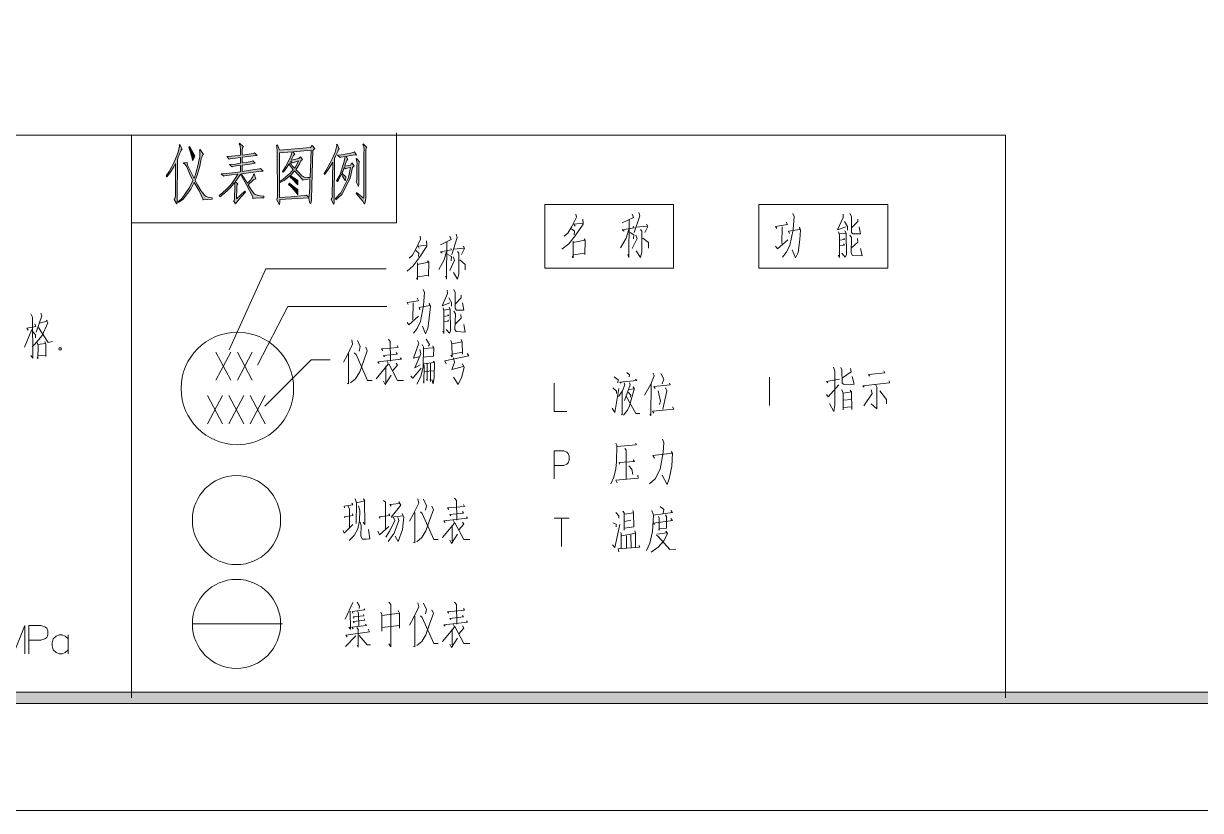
# Model space of a CAD drawing. Header units: millimetres. Extents: x 0 to 829, y 0 to 586.
# Drawn here: x 250 to 353.1, y 0 to 68.9 of the extents above; entities that cross this region are included whole.
import ezdxf

# ---------------------------------------------------------------- set-up
doc = ezdxf.new("R2010")
doc.units = ezdxf.units.MM

msp = doc.modelspace()

# ---------------------------------------------------------------- hatches: boundary and pattern name
h = msp.add_hatch(color=0)
h.dxf.hatch_style = 2
h.paths.add_polyline_path([(263.489722, 53.410556), (263.479139, 53.241222), (263.443861, 53.11775), (263.415639, 53.160083), (263.235722, 53.523444), (263.281583, 53.601056), (263.327444, 53.81625), (263.327444, 53.950306), (263.345083, 56.677278), (263.200444, 56.398583), (262.822972, 55.809444), (262.586611, 55.506056), (262.533694, 55.597778), (262.79475, 55.978778), (263.228667, 56.797222), (263.398, 57.231139), (263.570861, 57.665056), (263.704917, 58.201278), (263.669639, 58.303583), (263.722556, 58.345917), (263.923639, 57.919056), (263.902472, 57.940222), (263.831917, 57.837917), (263.779, 57.714444), (263.722556, 57.580389), (263.5885, 57.241722), (263.507361, 57.040639)])
h = msp.add_hatch(color=0)
h.dxf.hatch_style = 2
h.paths.add_polyline_path([(265.726333, 53.49875), (265.772194, 53.534028), (265.401778, 54.288972), (264.9855, 55.008639), (264.689167, 54.423028), (264.004778, 53.544611), (263.616722, 53.251806), (263.560278, 53.318833), (263.930694, 53.646917), (264.579806, 54.581778), (264.8585, 55.192083), (264.777361, 55.361417), (264.576278, 55.809444), (264.452806, 56.091667), (264.332861, 56.373889), (264.12825, 56.666694), (264.047111, 56.677278), (264.06475, 56.769), (264.389306, 56.723139), (264.371667, 56.691389), (264.403417, 56.532639), (264.452806, 56.409167), (264.502194, 56.285694), (264.759722, 55.767111), (264.967861, 55.372), (265.1125, 55.823556), (265.324167, 56.592611), (265.391194, 56.913639), (265.458222, 57.238194), (265.482917, 57.714444), (265.437056, 57.873194), (265.489972, 57.919056), (265.77925, 57.4675), (265.726333, 57.432222), (265.602861, 57.079444), (265.535833, 56.758417), (265.468806, 56.437389), (265.2395, 55.654222), (265.077222, 55.192083), (265.281833, 54.796972), (265.557, 54.310139), (265.627556, 54.221944), (265.694583, 54.130222), (265.828639, 53.960889), (265.895667, 53.883278), (265.962694, 53.805667), (266.283722, 53.703361), (266.537722, 53.678667), (266.537722, 53.565778)])
h = msp.add_hatch(color=0)
h.dxf.hatch_style = 2
h.paths.add_polyline_path([(264.590389, 58.166), (264.742083, 57.883778), (264.967861, 57.478083), (265.038417, 57.354611), (264.996083, 57.241722), (264.897306, 57.040639), (264.840861, 56.948917), (264.795, 57.153528), (264.632722, 57.728556), (264.516306, 58.098972)])
h = msp.add_hatch(color=0)
h.dxf.hatch_style = 2
h.paths.add_polyline_path([(270.125472, 53.611639), (270.100778, 53.749222), (269.550444, 54.818139), (269.024806, 55.753), (268.908389, 55.5625), (268.682611, 55.223833), (268.576778, 55.079194), (268.791972, 54.899278), (268.746111, 54.828722), (268.70025, 54.638222), (268.70025, 54.51475), (268.682611, 53.590472), (269.423444, 54.267806), (269.458722, 54.176083), (269.08125, 53.759806), (268.647333, 53.241222), (268.594417, 53.138917), (268.4145, 53.410556), (268.467417, 53.442306), (268.520333, 53.590472), (268.520333, 53.703361), (268.537972, 54.560611), (268.537972, 54.70525), (268.530917, 54.931028), (268.520333, 55.008639), (268.421556, 54.885167), (268.174611, 54.602944), (268.026444, 54.447722), (267.87475, 54.288972), (267.476111, 53.950306), (267.222111, 53.770389), (267.169194, 53.862111), (267.412611, 54.052611), (267.857111, 54.475944), (268.061722, 54.70525), (268.262806, 54.938083), (268.629694, 55.460194), (268.791972, 55.753), (268.259278, 55.685972), (267.645444, 55.597778), (267.564306, 55.573083), (267.349111, 55.777694), (267.500806, 55.777694), (268.340417, 55.865889), (269.024806, 55.957611), (269.024806, 56.497361), (268.693194, 56.465611), (268.312194, 56.409167), (268.269861, 56.384472), (268.068778, 56.589083), (268.1605, 56.5785), (268.63675, 56.634944), (269.024806, 56.701972), (269.024806, 57.195861), (268.601472, 57.153528), (268.114639, 57.082972), (268.051139, 57.061806), (267.835944, 57.287583), (267.945306, 57.287583), (268.537972, 57.344028), (269.024806, 57.400472), (269.024806, 57.806167), (269.035389, 58.00725), (268.982472, 58.303583), (268.918972, 58.391778), (268.95425, 58.458806), (269.296444, 58.144833), (269.232944, 58.098972), (269.180028, 57.894361), (269.187083, 57.739139), (269.187083, 57.421639), (269.603361, 57.4675), (270.143111, 57.559222), (270.270111, 57.601556), (270.485306, 57.375778), (270.35125, 57.375778), (269.702139, 57.298167), (269.187083, 57.220556), (269.187083, 56.723139), (269.585722, 56.779583), (270.054917, 56.871306), (270.125472, 56.903056), (270.305389, 56.701972), (270.217194, 56.677278), (269.656278, 56.589083), (269.187083, 56.522056), (269.187083, 55.978778), (269.910278, 56.081083), (270.711083, 56.215139), (270.792222, 56.250417), (271.010944, 56.003472), (270.873361, 56.003472), (269.9385, 55.890583), (269.134167, 55.777694), (269.250583, 55.583667), (269.504583, 55.167389), (269.638639, 54.941611), (269.737417, 55.033333), (269.924389, 55.241472), (270.009056, 55.361417), (270.093722, 55.477833), (270.171333, 55.675389), (270.16075, 55.753), (270.217194, 55.777694), (270.379472, 55.304972), (270.333611, 55.326139), (270.199556, 55.269694), (270.107833, 55.192083), (270.019639, 55.110944), (269.818556, 54.920444), (269.712722, 54.807556), (269.9385, 54.437139), (270.238361, 54.017333), (270.315972, 53.975), (270.393583, 53.929139), (270.767528, 53.848), (271.063861, 53.81625), (271.063861, 53.678667), (270.831028, 53.678667), (270.361833, 53.646917)])
h = msp.add_hatch(color=0)
h.paths.add_polyline_path([(275.321889, 58.257722), (275.537083, 58.00725), (275.374806, 57.806167), (275.321889, 55.767111), (275.251333, 53.590472), (275.24075, 53.456417), (275.226639, 53.318833), (275.180778, 53.188306), (275.149028, 53.195361), (275.117278, 53.202417), (275.05025, 53.431722), (275.014972, 53.6575), (272.471444, 53.523444), (272.4785, 53.30825), (272.453806, 53.093056), (272.415, 53.093056), (272.217444, 53.523444), (272.245667, 53.601056), (272.273889, 53.770389), (272.273889, 53.862111), (272.252722, 57.534528), (272.252722, 57.749722), (272.228028, 58.109556), (272.199806, 58.257722), (272.273889, 58.303583), (272.453806, 57.852028), (275.17725, 58.077806)])
h.paths.add_polyline_path([(272.453806, 53.703361), (273.427472, 53.770389), (274.598694, 53.872694), (274.79625, 53.904444), (275.032611, 53.724528), (275.057306, 53.805667), (275.096111, 54.617056), (275.103167, 55.347306), (274.454056, 55.21325), (274.482278, 55.234417), (274.140083, 55.640111), (273.769667, 56.024639), (273.498028, 55.710667), (272.866556, 55.202667), (272.506722, 55.008639), (272.471444, 55.100361), (272.778361, 55.304972), (273.371028, 55.834139), (273.660306, 56.158694), (273.596806, 56.215139), (273.39925, 56.440917), (273.265194, 56.61025), (273.191111, 56.476194), (272.947694, 56.126944), (272.778361, 55.91175), (272.704278, 55.978778), (272.975917, 56.373889), (273.409833, 57.241722), (273.572111, 57.714444), (272.436167, 57.62625)])
h.paths.add_polyline_path([(274.274139, 57.266417), (274.471694, 57.015944), (274.327056, 56.903056), (274.210639, 56.656111), (273.984861, 56.285694), (273.879028, 56.158694), (274.101278, 55.91175), (274.418778, 55.608361), (274.5105, 55.551917), (274.598694, 55.495472), (274.905611, 55.449611), (275.120806, 55.460194), (275.212528, 57.852028), (273.642667, 57.714444), (273.787306, 57.4675), (273.752028, 57.456917), (273.685, 57.382833), (273.65325, 57.322861), (273.6215, 57.259361), (273.52625, 57.082972), (273.46275, 56.970083), (274.147139, 57.107667)])
h.paths.add_polyline_path([(273.46275, 56.656111), (273.46275, 56.620833), (273.508611, 56.543222), (273.554472, 56.497361), (273.596806, 56.4515), (273.695583, 56.342139), (273.752028, 56.271583), (273.840222, 56.398583), (274.020139, 56.712556), (274.111861, 56.903056), (273.879028, 56.836028), (273.579167, 56.747833), (273.515667, 56.723139), (273.427472, 56.881889), (273.318111, 56.656111)])
h = msp.add_hatch(color=0)
h.dxf.hatch_style = 2
h.paths.add_polyline_path([(276.979944, 53.565778), (277.032861, 53.646917), (277.078722, 53.81625), (277.068139, 53.904444), (277.106944, 56.790167), (276.951722, 56.507944), (276.602472, 55.968194), (276.401389, 55.710667), (276.348472, 55.798861), (276.521333, 56.035222), (276.898806, 56.740778), (277.106944, 57.209972), (277.315083, 57.675639), (277.484417, 58.247139), (277.449139, 58.345917), (277.502056, 58.370611), (277.681972, 57.940222), (277.664333, 57.950806), (277.597306, 57.852028), (277.547917, 57.739139), (277.498528, 57.62625), (277.357417, 57.322861), (277.269222, 57.128833), (277.230417, 53.410556), (277.241, 53.251806), (277.205722, 53.128333), (277.159861, 53.160083)])
h = msp.add_hatch(color=0)
h.dxf.hatch_style = 2
h.paths.add_polyline_path([(280.010306, 53.929139), (280.010306, 53.678667), (279.946806, 53.272972), (279.883306, 53.11775), (279.738667, 53.364694), (279.378833, 53.826833), (279.163639, 54.042028), (279.198917, 54.130222), (279.81275, 53.636333), (279.830389, 53.780972), (279.848028, 54.073778), (279.848028, 54.221944), (279.848028, 57.62625), (279.855083, 57.894361), (279.802167, 58.257722), (279.738667, 58.345917), (279.791583, 58.412944), (280.0985, 58.077806), (280.045583, 58.042528), (279.999722, 57.806167), (280.010306, 57.601556)])
h = msp.add_hatch(color=0)
h.dxf.hatch_style = 2
h.paths.add_polyline_path([(278.260528, 55.506056), (278.249944, 55.417861), (278.22525, 55.234417), (278.207611, 55.146222), (278.133528, 55.280278), (277.97125, 55.573083), (277.883056, 55.731833), (277.801917, 55.5625), (277.618472, 55.248528), (277.519694, 55.100361), (277.449139, 55.167389), (277.720778, 55.664806), (278.09825, 56.723139), (278.207611, 57.287583), (278.024167, 57.266417), (277.808972, 57.220556), (277.773694, 57.195861), (277.537333, 57.421639), (277.657278, 57.421639), (278.055917, 57.4675), (278.341667, 57.513361), (278.623889, 57.559222), (278.962556, 57.658), (279.019, 57.714444), (279.198917, 57.421639), (279.089556, 57.432222), (278.638, 57.365194), (278.295806, 57.287583), (278.440444, 57.040639), (278.405167, 57.026528), (278.341667, 56.948917), (278.313444, 56.881889), (278.28875, 56.814861), (278.214667, 56.599667), (278.168806, 56.4515), (278.673278, 56.543222), (278.782639, 56.723139), (278.980194, 56.476194), (278.856722, 56.317444), (278.648583, 55.382583), (277.918333, 53.975), (277.396222, 53.49875), (277.357417, 53.611639), (277.826611, 54.098472), (278.486306, 55.449611), (278.673278, 56.317444), (278.503944, 56.285694), (278.28875, 56.22925), (278.242889, 56.204556), (278.133528, 56.342139), (278.09825, 56.22925), (277.988889, 55.968194), (277.918333, 55.823556), (278.03475, 55.72125), (278.207611, 55.5625)])
h = msp.add_hatch(color=0)
h.dxf.hatch_style = 2
h.paths.add_polyline_path([(279.163639, 55.079194), (279.198917, 55.135639), (279.234194, 55.304972), (279.234194, 55.417861), (279.234194, 56.476194), (279.244778, 56.677278), (279.205972, 56.984194), (279.163639, 57.082972), (279.198917, 57.128833), (279.467028, 56.814861), (279.424694, 56.769), (279.385889, 56.5785), (279.396472, 56.430333), (279.396472, 54.941611), (279.396472, 54.796972), (279.36825, 54.684083), (279.343556, 54.715833)])
h = msp.add_hatch(color=0)
h.dxf.hatch_style = 2
h.paths.add_polyline_path([(274.058944, 54.401861), (274.066, 54.278389), (274.066, 54.042028), (274.058944, 53.929139), (273.903722, 54.130222), (273.498028, 54.592361), (273.247556, 54.853417), (273.318111, 54.941611), (273.554472, 54.761694), (273.921361, 54.493583)])
h = msp.add_hatch(color=0)
h.dxf.hatch_style = 2
h.paths.add_polyline_path([(273.445111, 55.597778), (273.635611, 55.460194), (273.939, 55.269694), (274.058944, 55.21325), (274.066, 55.100361), (274.066, 54.899278), (274.058944, 54.807556), (273.939, 54.931028), (273.607389, 55.269694), (273.392194, 55.484889)])
h = msp.add_hatch(color=0)
h.dxf.hatch_style = 2
h.paths.add_polyline_path([(24.154694, 9.36625), (25.142472, 10.3505), (818.80075, 10.3505), (819.788528, 9.36625)])

# ---------------------------------------------------------------- linework, layer by layer
at = {"color": 0, "lineweight": 0}
for points in [[(0, 0), (0, 585.632278), (829.154778, 585.632278), (829.154778, 0)], [(263.489722, 53.410556), (263.479139, 53.241222), (263.443861, 53.11775), (263.415639, 53.160083), (263.235722, 53.523444), (263.281583, 53.601056), (263.327444, 53.81625), (263.327444, 53.950306), (263.345083, 56.677278), (263.200444, 56.398583), (262.822972, 55.809444), (262.586611, 55.506056), (262.533694, 55.597778), (262.79475, 55.978778), (263.228667, 56.797222), (263.398, 57.231139), (263.570861, 57.665056), (263.704917, 58.201278), (263.669639, 58.303583), (263.722556, 58.345917), (263.923639, 57.919056), (263.902472, 57.940222), (263.831917, 57.837917), (263.779, 57.714444), (263.722556, 57.580389), (263.5885, 57.241722), (263.507361, 57.040639)], [(265.726333, 53.49875), (265.772194, 53.534028), (265.401778, 54.288972), (264.9855, 55.008639), (264.689167, 54.423028), (264.004778, 53.544611), (263.616722, 53.251806), (263.560278, 53.318833), (263.930694, 53.646917), (264.579806, 54.581778), (264.8585, 55.192083), (264.777361, 55.361417), (264.576278, 55.809444), (264.452806, 56.091667), (264.332861, 56.373889), (264.12825, 56.666694), (264.047111, 56.677278), (264.06475, 56.769), (264.389306, 56.723139), (264.371667, 56.691389), (264.403417, 56.532639), (264.452806, 56.409167), (264.502194, 56.285694), (264.759722, 55.767111), (264.967861, 55.372), (265.1125, 55.823556), (265.324167, 56.592611), (265.391194, 56.913639), (265.458222, 57.238194), (265.482917, 57.714444), (265.437056, 57.873194), (265.489972, 57.919056), (265.77925, 57.4675), (265.726333, 57.432222), (265.602861, 57.079444), (265.535833, 56.758417), (265.468806, 56.437389), (265.2395, 55.654222), (265.077222, 55.192083), (265.281833, 54.796972), (265.557, 54.310139), (265.627556, 54.221944), (265.694583, 54.130222), (265.828639, 53.960889), (265.895667, 53.883278), (265.962694, 53.805667), (266.283722, 53.703361), (266.537722, 53.678667), (266.537722, 53.565778)], [(264.590389, 58.166), (264.742083, 57.883778), (264.967861, 57.478083), (265.038417, 57.354611), (264.996083, 57.241722), (264.897306, 57.040639), (264.840861, 56.948917), (264.795, 57.153528), (264.632722, 57.728556), (264.516306, 58.098972)], [(270.125472, 53.611639), (270.100778, 53.749222), (269.550444, 54.818139), (269.024806, 55.753), (268.908389, 55.5625), (268.682611, 55.223833), (268.576778, 55.079194), (268.791972, 54.899278), (268.746111, 54.828722), (268.70025, 54.638222), (268.70025, 54.51475), (268.682611, 53.590472), (269.423444, 54.267806), (269.458722, 54.176083), (269.08125, 53.759806), (268.647333, 53.241222), (268.594417, 53.138917), (268.4145, 53.410556), (268.467417, 53.442306), (268.520333, 53.590472), (268.520333, 53.703361), (268.537972, 54.560611), (268.537972, 54.70525), (268.530917, 54.931028), (268.520333, 55.008639), (268.421556, 54.885167), (268.174611, 54.602944), (268.026444, 54.447722), (267.87475, 54.288972), (267.476111, 53.950306), (267.222111, 53.770389), (267.169194, 53.862111), (267.412611, 54.052611), (267.857111, 54.475944), (268.061722, 54.70525), (268.262806, 54.938083), (268.629694, 55.460194), (268.791972, 55.753), (268.259278, 55.685972), (267.645444, 55.597778), (267.564306, 55.573083), (267.349111, 55.777694), (267.500806, 55.777694), (268.340417, 55.865889), (269.024806, 55.957611), (269.024806, 56.497361), (268.693194, 56.465611), (268.312194, 56.409167), (268.269861, 56.384472), (268.068778, 56.589083), (268.1605, 56.5785), (268.63675, 56.634944), (269.024806, 56.701972), (269.024806, 57.195861), (268.601472, 57.153528), (268.114639, 57.082972), (268.051139, 57.061806), (267.835944, 57.287583), (267.945306, 57.287583), (268.537972, 57.344028), (269.024806, 57.400472), (269.024806, 57.806167), (269.035389, 58.00725), (268.982472, 58.303583), (268.918972, 58.391778), (268.95425, 58.458806), (269.296444, 58.144833), (269.232944, 58.098972), (269.180028, 57.894361), (269.187083, 57.739139), (269.187083, 57.421639), (269.603361, 57.4675), (270.143111, 57.559222), (270.270111, 57.601556), (270.485306, 57.375778), (270.35125, 57.375778), (269.702139, 57.298167), (269.187083, 57.220556), (269.187083, 56.723139), (269.585722, 56.779583), (270.054917, 56.871306), (270.125472, 56.903056), (270.305389, 56.701972), (270.217194, 56.677278), (269.656278, 56.589083), (269.187083, 56.522056), (269.187083, 55.978778), (269.910278, 56.081083), (270.711083, 56.215139), (270.792222, 56.250417), (271.010944, 56.003472), (270.873361, 56.003472), (269.9385, 55.890583), (269.134167, 55.777694), (269.250583, 55.583667), (269.504583, 55.167389), (269.638639, 54.941611), (269.737417, 55.033333), (269.924389, 55.241472), (270.009056, 55.361417), (270.093722, 55.477833), (270.171333, 55.675389), (270.16075, 55.753), (270.217194, 55.777694), (270.379472, 55.304972), (270.333611, 55.326139), (270.199556, 55.269694), (270.107833, 55.192083), (270.019639, 55.110944), (269.818556, 54.920444), (269.712722, 54.807556), (269.9385, 54.437139), (270.238361, 54.017333), (270.315972, 53.975), (270.393583, 53.929139), (270.767528, 53.848), (271.063861, 53.81625), (271.063861, 53.678667), (270.831028, 53.678667), (270.361833, 53.646917)], [(275.321889, 58.257722), (275.537083, 58.00725), (275.374806, 57.806167), (275.321889, 55.767111), (275.251333, 53.590472), (275.24075, 53.456417), (275.226639, 53.318833), (275.180778, 53.188306), (275.149028, 53.195361), (275.117278, 53.202417), (275.05025, 53.431722), (275.014972, 53.6575), (272.471444, 53.523444), (272.4785, 53.30825), (272.453806, 53.093056), (272.415, 53.093056), (272.217444, 53.523444), (272.245667, 53.601056), (272.273889, 53.770389), (272.273889, 53.862111), (272.252722, 57.534528), (272.252722, 57.749722), (272.228028, 58.109556), (272.199806, 58.257722), (272.273889, 58.303583), (272.453806, 57.852028), (275.17725, 58.077806)], [(274.274139, 57.266417), (274.471694, 57.015944), (274.327056, 56.903056), (274.210639, 56.656111), (273.984861, 56.285694), (273.879028, 56.158694), (274.101278, 55.91175), (274.418778, 55.608361), (274.5105, 55.551917), (274.598694, 55.495472), (274.905611, 55.449611), (275.120806, 55.460194), (275.212528, 57.852028), (273.642667, 57.714444), (273.787306, 57.4675), (273.752028, 57.456917), (273.685, 57.382833), (273.65325, 57.322861), (273.6215, 57.259361), (273.52625, 57.082972), (273.46275, 56.970083), (274.147139, 57.107667)], [(276.979944, 53.565778), (277.032861, 53.646917), (277.078722, 53.81625), (277.068139, 53.904444), (277.106944, 56.790167), (276.951722, 56.507944), (276.602472, 55.968194), (276.401389, 55.710667), (276.348472, 55.798861), (276.521333, 56.035222), (276.898806, 56.740778), (277.106944, 57.209972), (277.315083, 57.675639), (277.484417, 58.247139), (277.449139, 58.345917), (277.502056, 58.370611), (277.681972, 57.940222), (277.664333, 57.950806), (277.597306, 57.852028), (277.547917, 57.739139), (277.498528, 57.62625), (277.357417, 57.322861), (277.269222, 57.128833), (277.230417, 53.410556), (277.241, 53.251806), (277.205722, 53.128333), (277.159861, 53.160083)], [(280.010306, 53.929139), (280.010306, 53.678667), (279.946806, 53.272972), (279.883306, 53.11775), (279.738667, 53.364694), (279.378833, 53.826833), (279.163639, 54.042028), (279.198917, 54.130222), (279.81275, 53.636333), (279.830389, 53.780972), (279.848028, 54.073778), (279.848028, 54.221944), (279.848028, 57.62625), (279.855083, 57.894361), (279.802167, 58.257722), (279.738667, 58.345917), (279.791583, 58.412944), (280.0985, 58.077806), (280.045583, 58.042528), (279.999722, 57.806167), (280.010306, 57.601556)], [(272.453806, 53.703361), (273.427472, 53.770389), (274.598694, 53.872694), (274.79625, 53.904444), (275.032611, 53.724528), (275.057306, 53.805667), (275.096111, 54.617056), (275.103167, 55.347306), (274.454056, 55.21325), (274.482278, 55.234417), (274.140083, 55.640111), (273.769667, 56.024639), (273.498028, 55.710667), (272.866556, 55.202667), (272.506722, 55.008639), (272.471444, 55.100361), (272.778361, 55.304972), (273.371028, 55.834139), (273.660306, 56.158694), (273.596806, 56.215139), (273.39925, 56.440917), (273.265194, 56.61025), (273.191111, 56.476194), (272.947694, 56.126944), (272.778361, 55.91175), (272.704278, 55.978778), (272.975917, 56.373889), (273.409833, 57.241722), (273.572111, 57.714444), (272.436167, 57.62625)], [(273.46275, 56.656111), (273.46275, 56.620833), (273.508611, 56.543222), (273.554472, 56.497361), (273.596806, 56.4515), (273.695583, 56.342139), (273.752028, 56.271583), (273.840222, 56.398583), (274.020139, 56.712556), (274.111861, 56.903056), (273.879028, 56.836028), (273.579167, 56.747833), (273.515667, 56.723139), (273.427472, 56.881889), (273.318111, 56.656111)], [(278.260528, 55.506056), (278.249944, 55.417861), (278.22525, 55.234417), (278.207611, 55.146222), (278.133528, 55.280278), (277.97125, 55.573083), (277.883056, 55.731833), (277.801917, 55.5625), (277.618472, 55.248528), (277.519694, 55.100361), (277.449139, 55.167389), (277.720778, 55.664806), (278.09825, 56.723139), (278.207611, 57.287583), (278.024167, 57.266417), (277.808972, 57.220556), (277.773694, 57.195861), (277.537333, 57.421639), (277.657278, 57.421639), (278.055917, 57.4675), (278.341667, 57.513361), (278.623889, 57.559222), (278.962556, 57.658), (279.019, 57.714444), (279.198917, 57.421639), (279.089556, 57.432222), (278.638, 57.365194), (278.295806, 57.287583), (278.440444, 57.040639), (278.405167, 57.026528), (278.341667, 56.948917), (278.313444, 56.881889), (278.28875, 56.814861), (278.214667, 56.599667), (278.168806, 56.4515), (278.673278, 56.543222), (278.782639, 56.723139), (278.980194, 56.476194), (278.856722, 56.317444), (278.648583, 55.382583), (277.918333, 53.975), (277.396222, 53.49875), (277.357417, 53.611639), (277.826611, 54.098472), (278.486306, 55.449611), (278.673278, 56.317444), (278.503944, 56.285694), (278.28875, 56.22925), (278.242889, 56.204556), (278.133528, 56.342139), (278.09825, 56.22925), (277.988889, 55.968194), (277.918333, 55.823556), (278.03475, 55.72125), (278.207611, 55.5625)], [(279.163639, 55.079194), (279.198917, 55.135639), (279.234194, 55.304972), (279.234194, 55.417861), (279.234194, 56.476194), (279.244778, 56.677278), (279.205972, 56.984194), (279.163639, 57.082972), (279.198917, 57.128833), (279.467028, 56.814861), (279.424694, 56.769), (279.385889, 56.5785), (279.396472, 56.430333), (279.396472, 54.941611), (279.396472, 54.796972), (279.36825, 54.684083), (279.343556, 54.715833)], [(274.058944, 54.401861), (274.066, 54.278389), (274.066, 54.042028), (274.058944, 53.929139), (273.903722, 54.130222), (273.498028, 54.592361), (273.247556, 54.853417), (273.318111, 54.941611), (273.554472, 54.761694), (273.921361, 54.493583)], [(273.445111, 55.597778), (273.635611, 55.460194), (273.939, 55.269694), (274.058944, 55.21325), (274.066, 55.100361), (274.066, 54.899278), (274.058944, 54.807556), (273.939, 54.931028), (273.607389, 55.269694), (273.392194, 55.484889)], [(295.677167, 47.515639), (306.955472, 47.515639), (306.955472, 53.100111), (295.677167, 53.100111)], [(314.441417, 47.515639), (325.719722, 47.515639), (325.719722, 53.100111), (314.441417, 53.100111)], [(253.111, 40.4495), (253.160389, 40.364833), (253.238, 40.329556), (253.312083, 40.364833), (253.361472, 40.4495), (253.312083, 40.537694), (253.238, 40.572972), (253.160389, 40.537694)], [(24.154694, 9.36625), (25.142472, 10.3505), (818.80075, 10.3505), (819.788528, 9.36625)]]:
    msp.add_lwpolyline(points, close=True, dxfattribs=at)
for points in [[(336.024361, 59.153778), (24.648583, 59.153778)], [(259.496278, 59.153778), (259.496278, 9.860139)], [(282.705528, 51.487917), (282.705528, 59.376028)], [(336.024361, 59.153778), (336.024361, 9.860139)], [(298.340639, 51.191583), (298.241861, 51.353861), (299.049722, 51.452639), (299.025028, 51.812472), (299.049722, 51.353861), (298.340639, 50.344917), (297.779722, 49.628778), (297.190583, 49.170167)], [(298.464111, 51.97475), (298.047833, 51.159833), (297.705639, 50.574222), (297.388139, 50.313167)], [(298.464111, 51.97475), (298.414722, 52.235806)], [(303.452389, 51.943), (302.4505, 51.484389)], [(303.036111, 48.454028), (303.060806, 51.780722)], [(303.452389, 51.943), (303.332444, 52.235806)], [(304.016833, 52.105278), (303.526472, 50.637722)], [(304.016833, 52.105278), (303.918056, 52.398083)], [(316.004222, 50.997556), (315.905444, 51.159833), (316.956722, 51.322111), (316.836778, 51.551417)], [(317.521167, 52.03825), (317.447083, 50.898778), (317.154278, 49.49825), (316.836778, 48.877361), (316.494583, 48.485778)], [(317.521167, 52.03825), (317.397694, 52.299306)], [(321.825056, 51.943), (321.313528, 50.867028), (322.047306, 51.128083)], [(321.825056, 51.943), (321.803889, 52.235806)], [(322.191944, 51.159833), (321.948528, 51.583167)], [(322.534139, 52.03825), (322.414194, 52.299306)], [(322.534139, 52.03825), (322.534139, 50.637722), (322.657611, 50.507194), (323.342, 50.507194), (323.222056, 51.128083)], [(323.098583, 51.583167), (322.534139, 51.029306)], [(323.098583, 51.583167), (323.098583, 51.812472)], [(259.496278, 51.487917), (282.705528, 51.487917)], [(298.023139, 50.962278), (298.29125, 50.7365), (298.266556, 50.443694)], [(302.623361, 50.7365), (302.475194, 50.867028), (303.501778, 51.029306), (303.427694, 51.159833)], [(302.817389, 50.147361), (303.036111, 50.898778)], [(303.477083, 50.443694), (303.159583, 50.637722)], [(304.066222, 50.898778), (304.186167, 50.7365), (304.186167, 48.940861), (304.066222, 48.454028), (303.674639, 49.039639)], [(303.699333, 51.092806), (304.676528, 51.191583), (304.602444, 51.353861), (304.701222, 51.159833), (304.433111, 50.637722)], [(316.445194, 49.660528), (316.469889, 51.128083)], [(317.104889, 50.538944), (317.030806, 50.7365), (318.032694, 50.898778), (317.986833, 51.092806), (318.082083, 50.83175), (318.011528, 50.016833), (317.863361, 48.877361), (317.644639, 48.422278), (317.348306, 49.106667)], [(321.482861, 50.443694), (321.412306, 50.70475)], [(322.072, 50.574222), (321.458167, 50.507194)], [(322.072, 50.574222), (321.973222, 50.76825), (322.072, 50.538944), (322.096694, 48.683333), (321.997917, 48.485778), (321.705111, 48.810333)], [(322.191944, 51.159833), (322.191944, 50.83175)], [(284.695194, 49.272472), (284.603472, 49.43475), (285.358417, 49.533528), (285.333722, 49.893361), (285.358417, 49.43475), (284.695194, 48.425806), (284.169556, 47.706139), (283.62275, 47.251056)], [(284.808083, 50.055639), (284.420028, 49.240722), (284.102528, 48.655111), (283.806194, 48.394056)], [(284.808083, 50.055639), (284.762222, 50.316694)], [(287.478611, 50.023889), (286.54375, 49.565278)], [(287.090556, 46.534917), (287.11525, 49.858083)], [(287.478611, 50.023889), (287.365722, 50.316694)], [(288.00425, 50.186167), (287.549167, 48.718611)], [(288.00425, 50.186167), (287.912528, 50.478972)], [(298.146611, 49.759306), (299.222583, 49.953333), (299.123806, 50.083861), (299.222583, 49.953333), (299.197889, 48.715083), (299.197889, 48.810333), (298.192472, 48.683333)], [(298.167778, 48.422278), (298.167778, 49.886306)], [(302.817389, 50.147361), (302.305861, 49.300694)], [(303.769889, 50.115611), (303.332444, 49.237194)], [(303.477083, 50.443694), (303.452389, 50.083861)], [(303.769889, 50.115611), (303.649944, 50.408417)], [(304.284944, 50.147361), (304.775306, 49.759306), (304.775306, 49.268944)], [(316.053611, 49.201917), (316.981417, 49.985083)], [(321.482861, 50.443694), (321.482861, 48.454028), (321.387611, 48.648056)], [(321.923833, 50.016833), (321.507556, 49.953333)], [(321.923833, 49.53), (321.507556, 49.462972)], [(321.923833, 49.53), (321.84975, 49.628778)], [(321.923833, 50.016833), (321.874444, 50.115611)], [(322.558833, 50.182639), (322.414194, 50.408417)], [(322.558833, 50.182639), (322.512972, 48.810333), (322.632917, 48.616306), (323.490167, 48.584556), (323.342, 49.237194)], [(323.098583, 49.791056), (322.558833, 49.300694)], [(323.098583, 49.791056), (323.073889, 50.115611)], [(284.398861, 49.043167), (284.649333, 48.817389), (284.628167, 48.524583)], [(286.7025, 48.817389), (286.564917, 48.947917), (287.524472, 49.110194), (287.457444, 49.240722)], [(286.885944, 48.22825), (287.090556, 48.979667)], [(287.503306, 48.524583), (287.206972, 48.718611)], [(287.503306, 48.524583), (287.478611, 48.16475)], [(287.774944, 48.1965), (287.662056, 48.489306)], [(288.050111, 48.979667), (288.163, 48.817389), (288.163, 47.02175), (288.050111, 46.534917), (287.683222, 47.120528)], [(287.707917, 49.173694), (288.621611, 49.272472), (288.551056, 49.43475), (288.642778, 49.240722), (288.392306, 48.718611)], [(298.167778, 48.422278), (298.072528, 48.552806)], [(302.965556, 48.715083), (303.036111, 48.454028)], [(316.053611, 49.201917), (315.905444, 49.431222)], [(268.0335, 40.368361), (271.254361, 47.448611)], [(271.254361, 47.448611), (281.791833, 47.448611)], [(284.51175, 47.836667), (285.517167, 48.034222), (285.425444, 48.16475), (285.517167, 48.034222), (285.492472, 46.795972), (285.492472, 46.891222), (284.557611, 46.760694)], [(284.536444, 46.503167), (284.536444, 47.967194)], [(286.885944, 48.22825), (286.406167, 47.381583)], [(287.774944, 48.1965), (287.365722, 47.318083)], [(288.254722, 48.22825), (288.713333, 47.836667), (288.713333, 47.349833)], [(284.536444, 46.503167), (284.444722, 46.630167)], [(287.023528, 46.795972), (287.090556, 46.534917)], [(285.136167, 45.374278), (285.065611, 44.231278), (284.793972, 42.83075), (284.497639, 42.209861), (284.176611, 41.818278)], [(285.136167, 45.374278), (285.01975, 45.635333)], [(287.168167, 45.2755), (287.143472, 45.568306)], [(287.827861, 45.374278), (287.714972, 45.635333)], [(287.827861, 45.374278), (287.827861, 43.970222), (287.944278, 43.839694), (288.582806, 43.839694), (288.466389, 44.460583)], [(283.721528, 44.330056), (283.629806, 44.492333), (284.610528, 44.654611), (284.497639, 44.883917)], [(284.13075, 42.993028), (284.155444, 44.460583)], [(284.748111, 43.871444), (284.677556, 44.069), (285.615944, 44.231278), (285.570083, 44.428833), (285.661806, 44.167778), (285.59125, 43.352861), (285.453667, 42.209861), (285.249056, 41.754778), (284.977417, 42.439167)], [(287.168167, 45.2755), (286.688389, 44.199528), (287.372778, 44.460583)], [(287.510361, 44.492333), (287.281056, 44.915667)], [(287.510361, 44.492333), (287.510361, 44.167778)], [(288.3535, 44.915667), (287.827861, 44.361806)], [(288.3535, 44.915667), (288.3535, 45.144972)], [(250.810889, 43.222333), (250.673306, 43.515139)], [(251.632861, 43.321111), (251.128389, 41.917056)], [(251.632861, 43.321111), (251.541139, 43.578639)], [(270.531167, 38.999583), (273.187583, 44.150139)], [(273.187583, 44.150139), (281.84475, 44.150139)], [(283.767389, 42.537944), (284.635222, 43.317583)], [(286.847139, 43.776194), (286.847139, 41.786528), (286.755417, 41.980556)], [(286.847139, 43.776194), (286.780111, 44.03725)], [(287.393944, 43.906722), (286.825972, 43.839694)], [(287.259889, 43.352861), (286.871833, 43.285833)], [(287.393944, 43.906722), (287.302222, 44.10075), (287.393944, 43.871444), (287.418639, 42.015833), (287.326917, 41.818278), (287.05175, 42.146361)], [(287.259889, 43.352861), (287.214028, 43.448111)], [(287.852556, 43.515139), (287.714972, 43.744444)], [(287.852556, 43.515139), (287.806694, 42.146361), (287.919583, 41.948806), (288.720389, 41.917056), (288.582806, 42.569694)], [(288.3535, 43.123556), (288.332333, 43.448111)], [(250.422833, 42.079333), (250.306417, 42.245139), (251.107222, 42.407417), (251.0155, 42.633194)], [(250.810889, 43.222333), (250.832056, 39.634583), (250.673306, 39.863889)], [(252.112639, 42.8625), (252.042083, 42.961278), (252.1585, 42.731972), (251.654028, 41.62425), (251.0155, 40.841083), (250.786194, 40.611778)], [(252.200833, 41.003361), (251.336528, 42.308639)], [(252.112639, 42.8625), (251.403556, 42.700222)], [(283.767389, 42.537944), (283.629806, 42.763722)], [(287.259889, 42.8625), (286.871833, 42.795472)], [(287.259889, 42.8625), (287.189333, 42.961278)], [(288.3535, 43.123556), (287.852556, 42.633194)], [(250.765028, 42.146361), (250.1265, 40.580028)], [(251.082528, 41.656), (250.786194, 42.015833)], [(251.082528, 41.656), (251.082528, 41.394944)], [(281.989389, 41.285583), (282.148139, 41.091556), (282.172833, 39.362944)], [(285.573611, 40.8305), (285.298444, 41.285583)], [(288.44875, 41.056278), (288.357028, 41.253833), (288.44875, 41.056278), (288.473444, 39.980306), (288.473444, 40.146111), (287.55975, 39.980306)], [(251.311833, 40.710556), (251.220111, 41.003361)], [(251.311833, 40.710556), (251.290667, 39.571083), (251.220111, 39.701611)], [(251.265972, 40.809333), (251.950361, 40.908111), (251.883333, 41.070389), (251.975056, 40.841083), (251.975056, 39.765111), (251.950361, 39.895639), (251.311833, 39.832139)], [(252.200833, 41.003361), (252.567722, 41.070389)], [(278.839083, 40.86225), (278.362833, 39.849778), (278.041806, 39.264167)], [(280.140833, 40.276639), (279.823333, 39.426444), (279.481139, 38.4175), (279.11425, 37.828361), (278.680333, 37.472056)], [(278.839083, 40.86225), (278.772056, 41.222083)], [(279.523472, 40.632944), (279.273, 41.186806)], [(279.523472, 40.632944), (279.435278, 40.241361)], [(280.140833, 40.276639), (280.00325, 40.601194)], [(281.488444, 40.308389), (281.375556, 40.438917), (282.857222, 40.569444), (282.7655, 40.731722)], [(284.63875, 40.92575), (284.180139, 39.624), (284.63875, 39.754528)], [(285.047972, 40.601194), (285.026806, 38.872583), (284.818667, 38.025917), (284.476472, 37.341528)], [(284.63875, 40.92575), (284.522333, 41.186806)], [(284.818667, 40.015583), (284.730472, 40.371889)], [(285.047972, 40.601194), (284.935083, 40.8305)], [(285.026806, 40.470667), (285.936972, 40.534167), (285.869944, 40.699972), (285.961667, 40.534167), (285.936972, 39.786278), (285.026806, 39.71925)], [(285.573611, 40.8305), (285.506583, 40.664694)], [(287.535056, 40.894), (287.443333, 41.186806)], [(287.535056, 40.894), (287.55975, 39.754528), (287.468028, 39.885056)], [(288.44875, 41.056278), (287.55975, 40.894)], [(266.876389, 37.683722), (268.19225, 40.149639)], [(266.876389, 40.149639), (268.19225, 37.683722)], [(268.756694, 37.683722), (270.069028, 40.149639)], [(268.756694, 40.149639), (270.069028, 37.683722)], [(271.155583, 35.411833), (275.216056, 39.472306)], [(275.216056, 39.472306), (276.884694, 39.472306)], [(278.496889, 37.373278), (278.496889, 40.047333)], [(279.160111, 39.948556), (279.001361, 40.079083)], [(279.160111, 39.948556), (280.165528, 37.666083), (280.553583, 37.666083)], [(281.167417, 39.165389), (281.054528, 39.295917), (283.132389, 39.525222), (283.015972, 39.65575)], [(281.647194, 39.754528), (281.555472, 39.849778), (282.7655, 39.980306), (282.673778, 40.110833)], [(281.968222, 39.101889), (281.897667, 39.331194)], [(282.790194, 39.003111), (282.673778, 39.200667)], [(284.818667, 40.015583), (284.296556, 38.773806), (284.772806, 39.034861)], [(286.007528, 39.232417), (285.093833, 39.133639)], [(285.6865, 39.200667), (285.6865, 37.567306), (285.640639, 37.764861)], [(286.007528, 39.232417), (285.936972, 39.362944), (286.028694, 39.232417), (286.007528, 37.927139), (285.915806, 37.373278), (285.778222, 37.764861)], [(287.055278, 39.133639), (286.921222, 39.394694), (289.02025, 39.818028), (288.882667, 40.047333)], [(287.697333, 39.65575), (287.785528, 39.232417), (287.535056, 38.643278), (288.561639, 38.904333), (288.473444, 39.133639), (288.632194, 38.840833), (288.427583, 37.994167), (288.106556, 37.309778), (287.697333, 37.958889)], [(281.968222, 39.101889), (280.916944, 37.828361)], [(281.760083, 37.503806), (281.760083, 38.939611)], [(282.790194, 37.666083), (282.014083, 39.133639)], [(282.790194, 39.003111), (282.356278, 38.51275)], [(284.113111, 37.863639), (284.843361, 38.742056)], [(285.118528, 38.939611), (285.047972, 39.133639)], [(285.118528, 38.939611), (285.093833, 37.436778), (285.047972, 37.567306)], [(285.093833, 38.44925), (286.007528, 38.51275)], [(285.390167, 37.634333), (285.369, 39.133639)], [(303.092556, 38.152917), (302.870306, 38.382222)], [(303.092556, 38.152917), (303.067861, 37.990639)], [(305.269194, 38.089417), (305.170417, 38.315194)], [(306.098222, 37.796611), (305.854806, 38.283444)], [(321.098333, 38.481), (321.098333, 35.545889), (320.999556, 34.960278), (320.607972, 35.644667)], [(321.098333, 38.481), (320.974861, 38.840833)], [(321.708639, 38.611528), (321.609861, 38.809083)], [(321.708639, 38.611528), (321.733333, 37.440306), (321.906194, 37.309778), (322.784611, 37.341528), (322.615278, 38.025917)], [(322.5165, 38.4175), (321.758028, 37.895389)], [(322.5165, 38.4175), (322.467111, 38.710306)], [(324.128694, 38.057667), (324.033444, 38.188194), (325.476306, 38.350472), (325.377528, 38.516278)], [(278.496889, 37.373278), (278.384, 37.405028)], [(281.555472, 37.602583), (281.71775, 37.309778), (282.239861, 38.124694)], [(282.790194, 37.666083), (283.312306, 37.666083)], [(284.113111, 37.863639), (283.954361, 38.057667)], [(285.344306, 37.796611), (285.390167, 37.634333)], [(296.502667, 37.426194), (296.502667, 34.963806), (297.628028, 34.963806)], [(302.111833, 37.729583), (301.769639, 37.990639)], [(302.111833, 37.729583), (302.087139, 37.468528)], [(302.700972, 37.2745), (302.478722, 36.752389), (302.136528, 36.262028)], [(302.26, 37.535556), (303.75225, 37.666083), (303.628778, 37.796611)], [(302.26, 37.535556), (302.383472, 37.436778)], [(302.700972, 37.2745), (302.626889, 37.468528)], [(303.163111, 37.2745), (302.651583, 35.905722)], [(303.163111, 37.2745), (303.092556, 37.468528)], [(305.269194, 38.089417), (304.972861, 37.338), (304.411944, 36.392556)], [(304.997556, 37.36975), (304.972861, 34.600444), (304.877611, 34.699222)], [(305.33975, 36.981694), (305.2445, 37.143972), (306.662667, 37.2745), (306.613278, 37.436778)], [(306.098222, 37.796611), (305.953583, 37.36975)], [(315.365694, 35.485917), (315.365694, 37.951833)], [(320.463333, 37.472056), (320.364556, 37.570833), (321.489917, 37.796611)], [(320.364556, 36.427833), (320.509194, 36.233806), (321.440528, 37.2745)], [(323.666556, 37.080472), (323.543083, 37.211), (325.889056, 37.472056), (325.843194, 37.634333)], [(324.767222, 37.080472), (324.64375, 37.309778)], [(266.132028, 33.873722), (267.447889, 36.339639)], [(266.132028, 36.339639), (267.447889, 33.873722)], [(268.008806, 33.873722), (269.324667, 36.339639)], [(268.008806, 36.339639), (269.324667, 33.873722)], [(269.889111, 33.873722), (271.201444, 36.339639)], [(269.889111, 36.339639), (271.201444, 33.873722)], [(301.575611, 35.253083), (301.819028, 34.8615), (302.161222, 36.981694)], [(301.967194, 36.720639), (301.649694, 37.013444)], [(301.967194, 36.720639), (301.967194, 36.523083)], [(302.454028, 36.653611), (302.454028, 34.663944), (302.408167, 34.730972)], [(303.53, 36.946417), (303.43475, 37.108694), (303.505306, 36.914667), (303.092556, 35.447111), (302.919694, 35.055528), (302.5775, 34.632194)], [(302.820917, 36.293778), (303.653472, 34.762722), (304.020361, 34.762722)], [(302.993778, 36.653611), (303.2125, 36.392556), (303.187806, 36.198528)], [(303.53, 36.946417), (303.043167, 36.882917)], [(305.830111, 35.870444), (305.611389, 36.752389)], [(306.366333, 36.752389), (306.024139, 35.154306)], [(306.366333, 36.752389), (306.271083, 37.013444)], [(322.565889, 36.688889), (321.832111, 36.558361), (321.708639, 36.851167)], [(321.832111, 36.558361), (321.832111, 35.090806)], [(322.541194, 36.657139), (322.417722, 36.819417)], [(322.541194, 36.657139), (322.565889, 35.122556)], [(324.350944, 36.526611), (323.617167, 35.450639)], [(324.767222, 37.080472), (324.767222, 35.189583), (324.276861, 35.612917)], [(324.350944, 36.526611), (324.276861, 36.851167)], [(325.035333, 36.752389), (325.620944, 36.0045), (325.620944, 35.612917)], [(305.121028, 34.992028), (306.980167, 35.154306), (306.881389, 35.348333)], [(305.830111, 35.870444), (305.731333, 35.577639)], [(322.541194, 36.0045), (321.832111, 35.937472)], [(321.832111, 35.288361), (322.565889, 35.351861)], [(305.121028, 34.992028), (305.2445, 34.794472)], [(301.917806, 32.173333), (301.991889, 32.011056), (301.967194, 30.5435), (301.893111, 29.922611), (301.744944, 29.206472), (301.476833, 28.620861)], [(303.678167, 32.042806), (301.991889, 31.880528)], [(303.678167, 32.042806), (303.653472, 32.173333)], [(306.122917, 32.236833), (306.048833, 31.358417), (305.780722, 29.890861), (305.364444, 29.044194), (304.852917, 28.620861)], [(306.122917, 32.236833), (305.999444, 32.533167)], [(296.502667, 29.047722), (296.502667, 31.513639), (297.349333, 31.513639), (297.628028, 31.393694), (297.723278, 31.277278), (297.818528, 31.044444), (297.818528, 30.691667), (297.723278, 30.455306), (297.628028, 30.338889), (297.349333, 30.222472), (296.502667, 30.222472)], [(302.820917, 31.552444), (302.700972, 31.71825)], [(302.820917, 31.552444), (302.820917, 29.008917)], [(305.290361, 30.868056), (305.145722, 31.097361), (306.856694, 31.291389), (306.757917, 31.457194), (306.881389, 31.291389), (306.807306, 30.151917), (306.588583, 29.044194), (306.415722, 28.553833), (305.978278, 29.36875)], [(302.235306, 30.345944), (302.185917, 30.476472), (303.554694, 30.57525), (303.43475, 30.705778)], [(303.043167, 30.183667), (303.311278, 29.890861), (303.385361, 29.435778)], [(301.893111, 28.945417), (303.872194, 29.107694), (303.826333, 29.36875)], [(301.893111, 28.945417), (302.016583, 28.716111)], [(278.154694, 26.507722), (278.108833, 26.67), (278.863778, 26.768778), (278.793222, 26.931056)], [(279.181278, 26.962806), (279.068389, 27.290889)], [(279.160111, 26.962806), (279.911528, 27.128611), (279.798639, 27.290889), (279.890361, 27.128611), (279.911528, 25.040167), (279.777472, 25.269472)], [(279.181278, 26.962806), (279.160111, 25.138944)], [(281.738917, 26.998083), (281.555472, 27.160361)], [(281.738917, 26.998083), (281.738917, 24.585083)], [(282.105806, 26.800528), (282.970111, 26.899306), (282.903083, 27.029833), (283.061833, 26.737028), (282.218694, 25.692806), (283.266444, 25.823333), (283.199417, 26.017361), (283.337, 25.724556), (283.224111, 24.616833), (282.857222, 23.572611), (282.582056, 24.031222)], [(284.63875, 26.931056), (284.158972, 25.922111), (283.837944, 25.332972)], [(284.63875, 26.931056), (284.568194, 27.290889)], [(285.323139, 26.70175), (285.072667, 27.259139)], [(287.785528, 27.354389), (287.947806, 27.160361), (287.968972, 25.43175)], [(278.179389, 25.625778), (278.133528, 25.724556), (278.884944, 25.855083), (278.839083, 25.985611)], [(278.567444, 26.408944), (278.451028, 26.67)], [(279.481139, 26.278417), (279.456444, 25.364722), (279.297694, 24.680333), (279.001361, 24.094722), (278.54275, 23.639639)], [(278.567444, 26.408944), (278.588611, 24.747361)], [(279.481139, 26.278417), (279.364722, 26.70175)], [(281.259139, 25.594028), (281.167417, 25.724556), (282.105806, 25.855083), (282.014083, 25.985611)], [(282.105806, 26.800528), (282.239861, 26.67)], [(284.296556, 23.442083), (284.296556, 26.116139)], [(285.936972, 26.345444), (285.619472, 25.49525), (285.277278, 24.486306), (284.910389, 23.900694), (284.476472, 23.540861)], [(284.95625, 26.017361), (284.7975, 26.147889)], [(284.95625, 26.017361), (285.961667, 23.734889), (286.349722, 23.734889)], [(285.323139, 26.70175), (285.231417, 26.313694)], [(285.936972, 26.345444), (285.802917, 26.67)], [(287.284583, 26.377194), (287.171694, 26.507722), (288.653361, 26.63825), (288.561639, 26.800528)], [(287.443333, 25.823333), (287.355139, 25.922111), (288.561639, 26.052639), (288.473444, 26.183167)], [(302.161222, 25.802167), (301.893111, 26.094972)], [(302.161222, 25.802167), (302.161222, 25.604611)], [(302.626889, 26.063222), (302.528111, 26.2255)], [(302.626889, 26.063222), (302.626889, 24.563917)], [(303.459444, 26.063222), (303.410056, 26.289), (303.459444, 26.063222), (303.484139, 24.856722), (302.651583, 24.726194)], [(303.459444, 26.063222), (302.651583, 25.964444)], [(305.071639, 26.289), (305.195111, 25.865667), (305.121028, 24.433389), (304.877611, 23.420917), (304.605972, 22.768278)], [(306.856694, 26.094972), (305.170417, 25.865667)], [(306.246389, 25.897417), (306.345167, 25.766889), (306.345167, 24.726194), (305.731333, 24.659167)], [(305.780722, 26.617083), (306.098222, 26.356028), (306.048833, 26.027944)], [(306.856694, 26.094972), (306.733222, 26.289)], [(278.017111, 24.518056), (278.108833, 24.28875), (278.884944, 25.040167)], [(279.594028, 24.976667), (279.523472, 25.269472)], [(279.594028, 24.976667), (279.569333, 24.031222), (279.731611, 23.770167), (280.027944, 23.770167), (280.370139, 23.801917), (280.232556, 24.616833)], [(281.213278, 24.16175), (282.014083, 24.877889)], [(282.560889, 25.4), (282.126972, 24.486306), (281.760083, 23.932444)], [(282.903083, 25.4), (282.493861, 24.28875), (281.968222, 23.572611)], [(282.560889, 25.4), (282.448, 25.661056)], [(282.903083, 25.4), (282.811361, 25.661056)], [(287.764361, 25.170694), (286.713083, 23.900694)], [(286.967083, 25.237722), (286.850667, 25.364722), (288.928528, 25.594028), (288.815639, 25.724556)], [(287.55975, 23.572611), (287.55975, 25.008417)], [(287.764361, 25.170694), (287.697333, 25.4)], [(288.586333, 23.734889), (287.810222, 25.202444)], [(288.586333, 25.071917), (288.152417, 24.585083)], [(288.586333, 25.071917), (288.473444, 25.269472)], [(296.502667, 25.597556), (297.818528, 25.597556)], [(297.158833, 25.597556), (297.158833, 23.131639)], [(301.9425, 25.0825), (301.649694, 25.213028)], [(301.819028, 23.029333), (302.26, 25.05075)], [(301.9425, 25.0825), (301.9425, 24.856722)], [(302.676278, 25.311806), (303.2125, 25.442333)], [(305.290361, 25.05075), (305.195111, 25.181278), (306.856694, 25.410583), (306.733222, 25.572861)], [(305.706639, 25.604611), (305.636083, 25.766889)], [(305.706639, 25.604611), (305.706639, 24.563917), (305.636083, 24.595667)], [(281.213278, 24.16175), (281.054528, 24.454556)], [(287.355139, 23.671389), (287.513889, 23.378583), (288.039528, 24.1935)], [(288.586333, 23.734889), (289.111972, 23.734889)], [(302.383472, 24.235833), (302.334083, 24.366361)], [(302.383472, 24.235833), (302.383472, 22.965833)], [(302.429333, 24.073556), (303.628778, 24.302861), (303.579389, 24.496889), (303.628778, 24.302861), (303.628778, 22.997583)], [(302.845611, 24.073556), (302.845611, 22.965833)], [(303.237194, 22.997583), (303.2125, 24.137056)], [(306.391028, 24.334611), (306.295778, 24.465139), (306.440417, 24.235833), (306.098222, 23.614944), (305.611389, 23.061083), (304.997556, 22.63775)], [(305.463222, 24.105306), (305.611389, 24.006528), (306.637972, 22.867056), (307.1495, 22.898806)], [(306.391028, 24.334611), (305.487917, 24.204083)], [(284.296556, 23.442083), (284.180139, 23.473833)], [(301.819028, 23.029333), (301.625, 23.258639)], [(302.111833, 22.930556), (303.995667, 23.061083), (303.921583, 23.226889)], [(302.111833, 22.930556), (302.161222, 22.6695)], [(278.200556, 16.753417), (278.863778, 18.220972)], [(278.909639, 17.243778), (278.817917, 17.441333), (279.936222, 17.571861), (279.869194, 17.667111)], [(279.456444, 17.896417), (279.251833, 18.25625)], [(279.456444, 17.896417), (279.435278, 17.702389)], [(282.03525, 18.25625), (282.194, 18.058694), (282.194, 14.343944), (282.03525, 14.601472)], [(284.63875, 17.829389), (284.158972, 16.820444), (283.837944, 16.234833)], [(284.63875, 17.829389), (284.568194, 18.189222)], [(285.323139, 17.603611), (285.072667, 18.157472)], [(285.323139, 17.603611), (285.231417, 17.212028)], [(285.936972, 17.243778), (285.802917, 17.571861)], [(287.284583, 17.275528), (287.171694, 17.406056), (288.653361, 17.536583), (288.561639, 17.702389)], [(287.785528, 18.25625), (287.947806, 18.058694), (287.968972, 16.330083)], [(278.634472, 17.473083), (278.659167, 15.875), (278.521583, 16.069028)], [(279.001361, 16.852194), (278.909639, 16.950972), (279.8445, 17.04975), (279.798639, 17.180278)], [(279.001361, 16.428861), (278.909639, 16.559389), (279.911528, 16.658167), (279.869194, 16.788694)], [(279.364722, 17.212028), (279.297694, 17.441333)], [(279.364722, 17.212028), (279.389417, 16.136056)], [(281.417889, 17.180278), (281.329694, 17.374306)], [(282.970111, 17.275528), (281.417889, 17.0815)], [(281.417889, 17.180278), (281.417889, 15.712722)], [(282.970111, 17.275528), (282.857222, 17.504833)], [(282.970111, 17.275528), (282.970111, 15.973778)], [(284.296556, 14.343944), (284.296556, 17.014472)], [(285.936972, 17.243778), (285.619472, 16.397111), (285.277278, 15.384639), (284.910389, 14.799028), (284.476472, 14.439194)], [(284.95625, 16.919222), (284.7975, 17.04975)], [(284.95625, 16.919222), (285.961667, 14.63675), (286.349722, 14.63675)], [(286.967083, 16.136056), (286.850667, 16.266583), (288.928528, 16.495889), (288.815639, 16.626417)], [(287.443333, 16.721667), (287.355139, 16.820444), (288.561639, 16.950972), (288.473444, 17.0815)], [(248.179167, 13.726583), (248.179167, 16.210139), (249.156361, 13.726583), (250.133556, 16.210139), (250.133556, 13.726583)], [(250.486333, 13.726583), (250.486333, 16.210139), (251.551722, 16.210139), (251.908028, 16.093722), (252.084417, 15.973778), (252.172611, 15.737417), (252.172611, 15.384639), (252.084417, 15.148278), (251.908028, 15.028333), (251.551722, 14.911917), (250.486333, 14.911917)], [(272.704278, 16.340667), (264.816167, 16.340667)], [(278.362833, 15.222361), (278.271111, 15.352889), (280.324278, 15.645694), (280.211389, 15.875)], [(278.909639, 15.90675), (278.772056, 16.069028), (280.073806, 16.199556), (279.982083, 16.330083)], [(279.343556, 15.84325), (279.227139, 16.037278)], [(279.343556, 15.84325), (279.343556, 14.308667), (279.251833, 14.474472)], [(281.417889, 16.037278), (282.970111, 16.199556)], [(287.764361, 16.069028), (286.713083, 14.799028)], [(287.55975, 14.474472), (287.55975, 15.90675)], [(287.764361, 16.069028), (287.697333, 16.298333)], [(288.586333, 14.63675), (287.810222, 16.104306)], [(288.586333, 15.973778), (288.152417, 15.483417)], [(288.586333, 15.973778), (288.473444, 16.167806)], [(253.947083, 15.028333), (253.6825, 15.264694), (253.414389, 15.384639), (253.149806, 15.384639), (252.881694, 15.264694), (252.617111, 15.028333), (252.528917, 14.672028), (252.528917, 14.435667), (252.617111, 14.082889), (252.881694, 13.846528), (253.149806, 13.726583), (253.414389, 13.726583), (253.6825, 13.846528), (253.947083, 14.082889)], [(253.947083, 15.384639), (253.947083, 13.726583)], [(279.135417, 15.289389), (278.22525, 14.375694)], [(279.435278, 15.321139), (280.119667, 14.506222), (280.416, 14.506222)], [(287.355139, 14.569722), (287.513889, 14.276917), (288.039528, 15.091833)], [(288.586333, 14.63675), (289.111972, 14.63675)], [(284.296556, 14.343944), (284.180139, 14.375694)]]:
    msp.add_lwpolyline(points, dxfattribs=at)
msp.add_circle((268.760222, 36.969347), 4.929187, dxfattribs=at)
for centre in [(268.680847, 25.440569), (268.680847, 16.342431)]:
    msp.add_ellipse(centre, major_axis=(0, 3.903486), ratio=0.990059, start_param=0, end_param=6.283185, dxfattribs=at)

doc.saveas('drawing.dxf')
